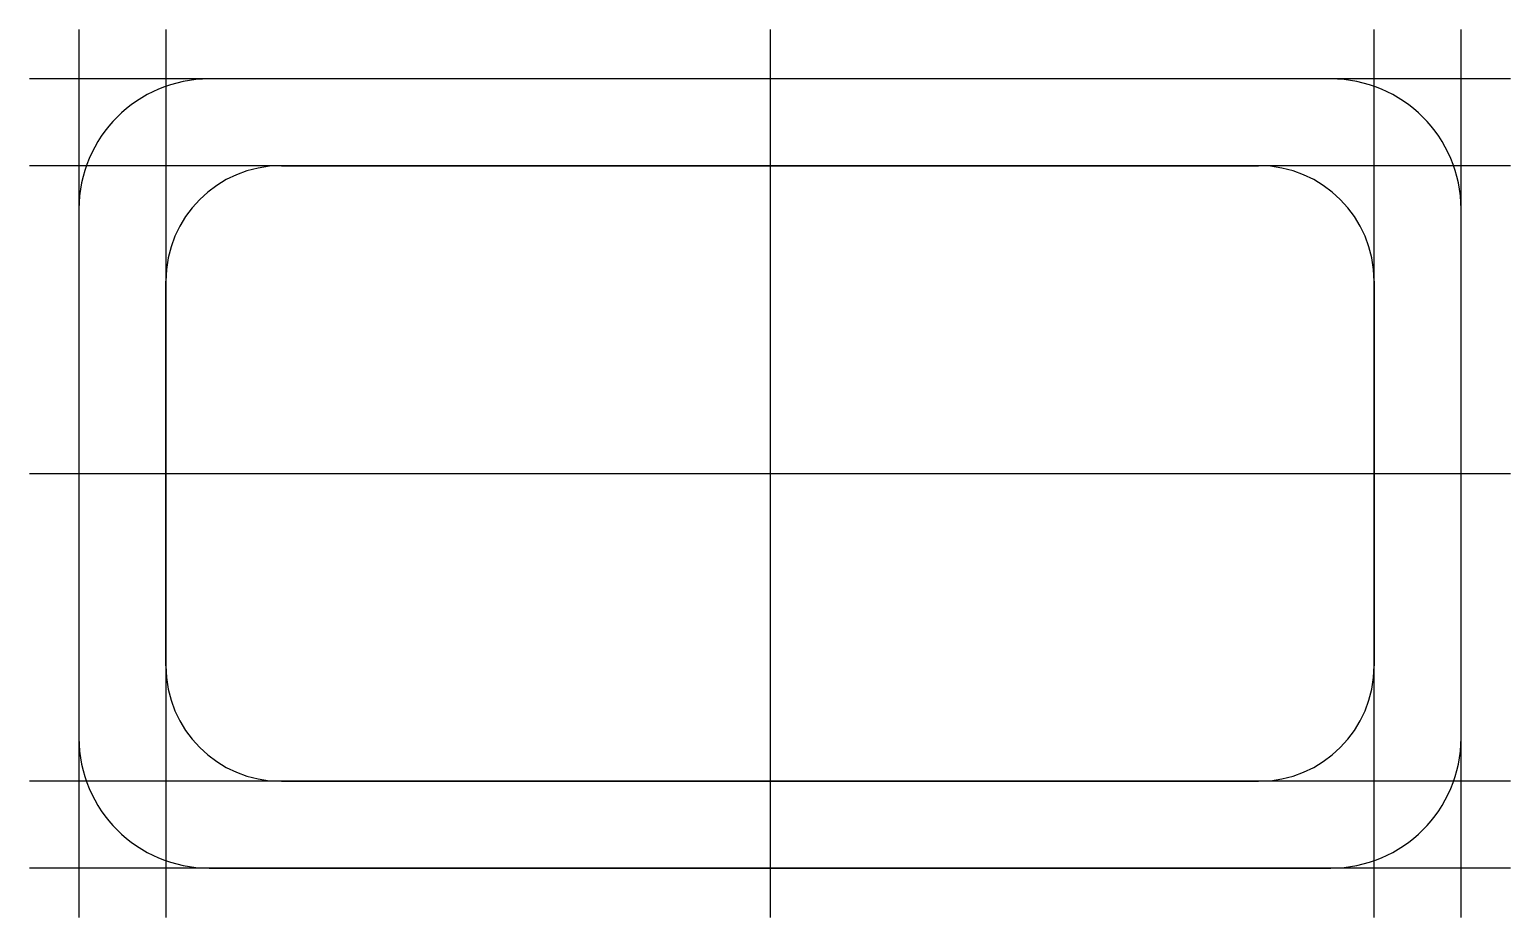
# Model space of a CAD drawing. Extents: x -75 to 75, y -45 to 45.
import ezdxf

# ---------------------------------------------------------------- set-up
doc = ezdxf.new("R2010")
doc.units = 0
doc.linetypes.add('CENTER', pattern=[28.575, 12.7, -6.35, 3.175, -6.35])
doc.layers.get('0').update_dxf_attribs({"linetype": 'CONTINUOUS'})

msp = doc.modelspace()

# ---------------------------------------------------------------- linework, layer by layer
at = {"linetype": 'CONTINUOUS'}
for p, q in [((-70, 45), (-70, -45)), ((-61.2, 45), (-61.2, -45)), ((0, 45), (0, -45)), ((61.2, -45), (61.2, 45)), ((70, -45), (70, 45)), ((75, 40), (-75, 40)), ((56.8, 40), (-56.8, 40)), ((56.8, 40), (-56.8, 40)), ((75, 31.2), (-75, 31.2)), ((-49.5, 31.2), (49.5, 31.2)), ((49.5, 31.2), (-49.5, 31.2)), ((-70, 26.8), (-70, -26.8)), ((-70, 26.8), (-70, -26.8)), ((70, -26.8), (70, 26.8)), ((70, -26.8), (70, 26.8)), ((-61.2, -19.5), (-61.2, 19.5)), ((-61.2, 19.5), (-61.2, -19.5)), ((61.2, 19.5), (61.2, -19.5)), ((61.2, -19.5), (61.2, 19.5)), ((-75, 0), (75, 0)), ((75, -31.2), (-75, -31.2)), ((49.5, -31.2), (-49.5, -31.2)), ((-49.5, -31.2), (49.5, -31.2)), ((75, -40), (-75, -40)), ((-56.8, -40), (56.8, -40)), ((-56.8, -40), (56.8, -40))]:
    msp.add_line(p, q, dxfattribs=at)
at = {"linetype": 'CENTER'}
for p, q in [((0, 45), (0, -45)), ((-75, 0), (75, 0))]:
    msp.add_line(p, q, dxfattribs=at)
at = {"linetype": 'CONTINUOUS'}
for centre, radius, start, end in [((-56.8, 26.8), 13.2, 90, 180), ((-56.8, 26.8), 13.2, 90, 180), ((56.8, 26.8), 13.2, 0, 90), ((56.8, 26.8), 13.2, 0, 90), ((-49.5, 19.5), 11.7, 90, 180), ((-49.5, 19.5), 11.7, 90, 180), ((49.5, 19.5), 11.7, 360, 90), ((49.5, 19.5), 11.7, 360, 90), ((49.5, -19.5), 11.7, 270, 0), ((49.5, -19.5), 11.7, 270, 0), ((-49.5, -19.5), 11.7, 180, 270), ((-49.5, -19.5), 11.7, 180, 270), ((-56.8, -26.8), 13.2, 180, 270), ((-56.8, -26.8), 13.2, 180, 270), ((56.8, -26.8), 13.2, 270, 360), ((56.8, -26.8), 13.2, 270, 360)]:
    msp.add_arc(centre, radius, start, end, dxfattribs=at)

doc.saveas('drawing.dxf')
